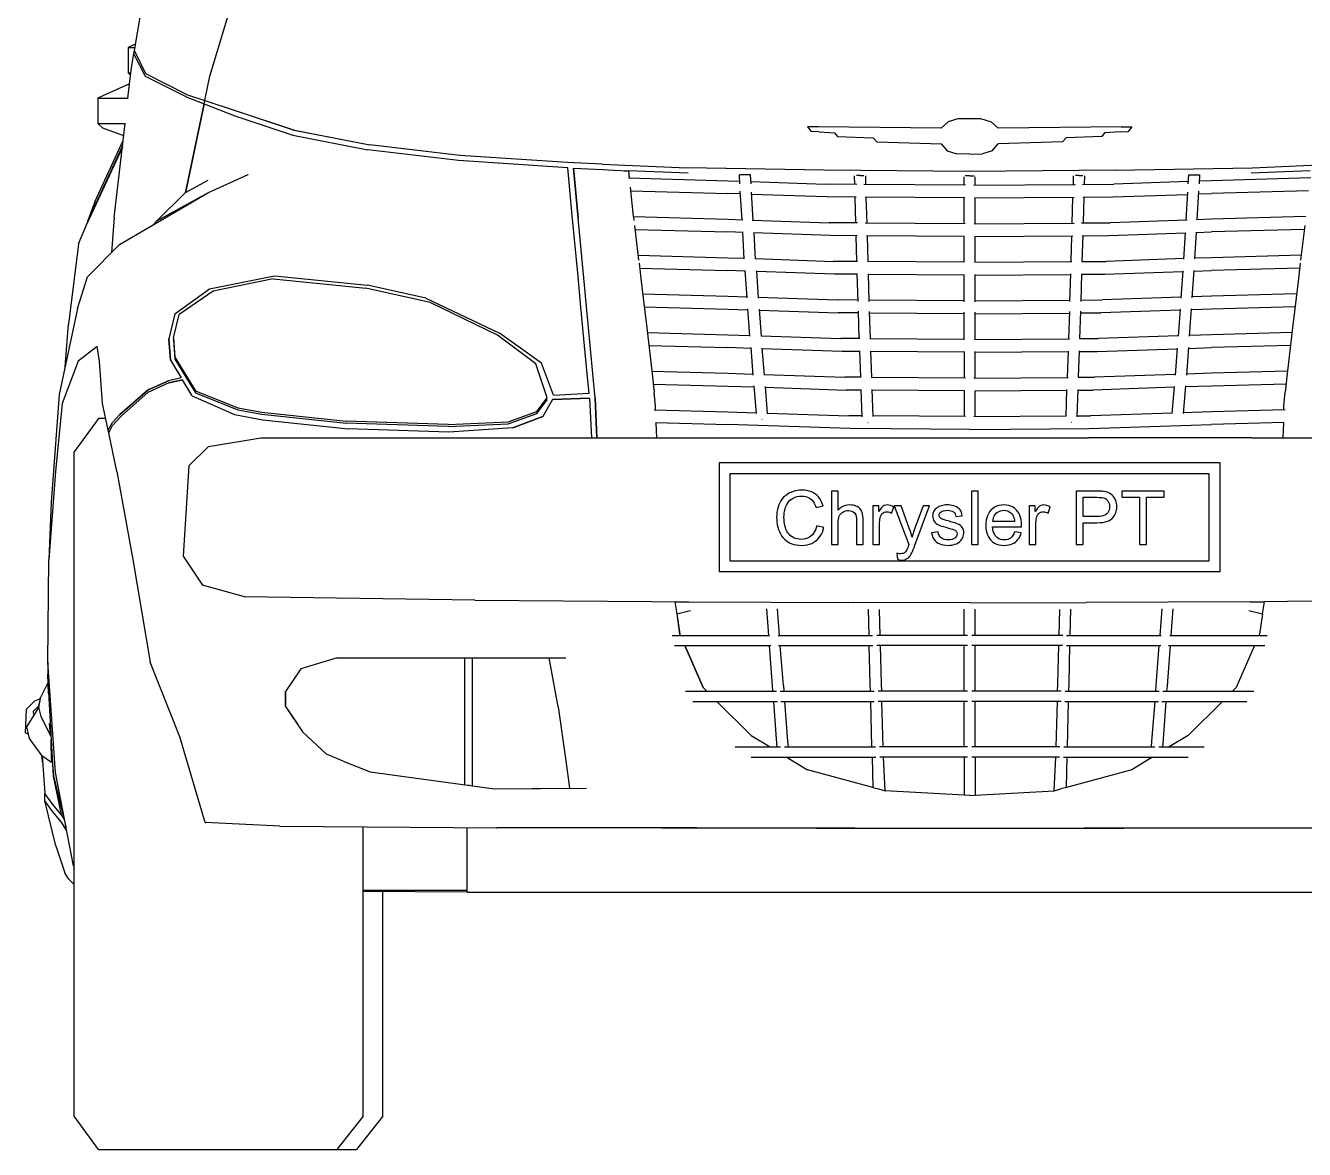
# Model space of a CAD drawing. Header units: millimetres. Extents: x 1343 to 64046, y 44602 to 77982.
# Drawn here: x 16650 to 17797, y 54953 to 55961 of the extents above; entities that cross this region are included whole.
import ezdxf

# ---------------------------------------------------------------- set-up
doc = ezdxf.new("R2010")
doc.units = ezdxf.units.MM

# ---------------------------------------------------------------- blocks, each defined once
blk = doc.blocks.new('A$C54F459B4')
for p, q in [((219.5, 962.5), (253.3, 1074.7)), ((219.6, 962.5), (253.3, 1074.7)), ((152, 985.6), (164.8, 1060.4)), ((150.9, 990.5), (146.4, 988.3)), ((146.4, 988.3), (146.4, 965.6)), ((146.4, 988.3), (152.5, 988.3)), ((153, 991.4), (150.9, 990.5)), ((149.4, 970.4), (151.5, 982.7)), ((151.5, 982.7), (152, 985.7)), ((161.9, 962.3), (151.5, 982.7)), ((161.9, 962.3), (151.5, 982.7)), ((152, 985.6), (152, 985.7)), ((162.2, 964.7), (152, 985.6)), ((146.2, 942.8), (149.4, 970.4)), ((148.6, 963.5), (146.4, 965.6)), ((146.4, 965.6), (148.9, 965.6)), ((198.8, 946.1), (162.2, 964.7)), ((198.8, 946.1), (162.2, 964.7)), ((147.7, 955.8), (123.6, 945)), ((198.4, 944), (161.9, 962.3)), ((198.4, 944), (161.9, 962.3)), ((215.1, 940.8), (219.5, 962.5)), ((215.1, 940.8), (219.6, 962.5)), ((123.6, 945), (119.1, 942.8)), ((119.1, 942.8), (119.1, 920.1)), ((119.1, 942.8), (146.5, 942.8)), ((198.4, 944), (214.4, 937.8)), ((198.4, 944), (199.5, 943.6)), ((198.8, 946.1), (215.1, 940.8)), ((198.8, 946.1), (198.8, 946.1)), ((214.4, 937.8), (215.1, 940.8)), ((215.1, 940.8), (243.2, 931.6)), ((215.1, 940.8), (243.2, 931.6)), ((214.4, 937.8), (197.7, 858)), ((197.7, 858), (214.4, 937.8)), ((214.2, 936.4), (214.4, 937.8)), ((214.4, 937.8), (241.9, 927)), ((243.2, 931.6), (295.3, 914.3)), ((243.2, 931.6), (295.4, 914.3)), ((123.6, 916), (119.1, 920.1)), ((119.1, 920.1), (143.8, 920.1)), ((133.9, 835.9), (143.6, 920.1)), ((241.9, 927), (293.9, 909.8)), ((875.3, 916), (881.8, 921.8)), ((891.4, 924.7), (881.8, 921.8)), ((891.4, 924.7), (910.6, 924.7)), ((910.6, 924.7), (920.2, 921.8)), ((920.2, 921.8), (926.6, 916)), ((142.4, 909.1), (123.6, 916)), ((293.9, 909.8), (293.9, 909.8)), ((293.9, 909.8), (361.2, 896.6)), ((293.9, 909.8), (361.2, 896.6)), ((295.3, 914.3), (363.1, 901.2)), ((295.4, 914.3), (363.2, 901.2)), ((765, 917.1), (755.6, 917.2)), ((755.6, 917.2), (758.8, 913.1)), ((765.9, 912.7), (758.8, 913.1)), ((875.3, 916), (765, 917.1)), ((765.9, 912.7), (779.9, 911.9)), ((779.9, 911.9), (782.5, 908.4)), ((782.5, 908.4), (814.5, 907.3)), ((814.5, 907.3), (817.7, 903.8)), ((1036.9, 917.1), (926.6, 916)), ((984.2, 903.8), (987.5, 907.3)), ((1019.5, 908.4), (987.5, 907.3)), ((1022, 911.9), (1019.5, 908.4)), ((1036.1, 912.7), (1022, 911.9)), ((1036.1, 912.7), (1043.2, 913.1)), ((1036.9, 917.1), (1046.4, 917.2)), ((1046.4, 917.2), (1043.2, 913.1)), ((141.3, 900.1), (109.8, 832.4)), ((141.2, 898.9), (109.8, 831.5)), ((116.6, 849.9), (141.9, 904.8)), ((442.6, 887), (361.2, 896.6)), ((442.6, 887), (361.2, 896.6)), ((363.2, 901.2), (363.1, 901.2)), ((443.7, 891.6), (363.2, 901.2)), ((817.7, 903.8), (875.3, 902)), ((875.3, 902), (880.8, 895.8)), ((880.8, 895.8), (889.4, 893)), ((921.2, 895.8), (912.5, 893)), ((921.2, 895.8), (926.6, 902)), ((984.2, 903.8), (926.6, 902)), ((540.6, 880.4), (442.6, 887)), ((540.6, 880.4), (442.6, 887)), ((443.7, 891.6), (443.7, 891.6)), ((540.5, 885.1), (443.7, 891.6)), ((571.3, 883.8), (540.5, 885.1)), ((571.3, 883.8), (647.4, 880.5)), ((571.3, 883.8), (647.4, 880.5)), ((901, 892.7), (889.4, 893)), ((901, 892.7), (912.5, 893)), ((1154.6, 880.5), (1230.7, 883.8)), ((1154.6, 880.5), (1230.7, 883.8)), ((201.3, 874.9), (197.7, 858)), ((218.3, 858.3), (254.1, 874.3)), ((254, 874.2), (254.1, 874.3)), ((544.6, 837.8), (540.6, 880.4)), ((545.6, 880.2), (549.9, 835.3)), ((549.8, 835.3), (545.6, 880.1)), ((545.6, 880.1), (571.9, 879)), ((571.9, 879), (571.9, 879)), ((571.9, 879), (581.4, 878.2)), ((581.4, 878.2), (595.5, 877.7)), ((581.4, 878.2), (581.5, 878.2)), ((591.1, 877.8), (595.5, 877.7)), ((648.6, 875.7), (595.5, 877.7)), ((596.1, 871.3), (595.5, 877.7)), ((770.3, 878.2), (647.4, 880.5)), ((770.4, 878.2), (647.4, 880.5)), ((694.9, 866.2), (694.5, 874.2)), ((699.5, 874.1), (694.5, 874.2)), ((704.5, 874), (699.5, 874.1)), ((705, 866.1), (704.5, 874)), ((770.4, 878.2), (770.3, 878.2)), ((901, 877.1), (770.4, 878.2)), ((798, 865.6), (797.8, 873.3)), ((802.8, 873.5), (799.4, 873.5)), ((802.8, 873.5), (806, 873.5)), ((808, 865.5), (807.8, 873.2)), ((896, 864.9), (896, 872.4)), ((901, 873.1), (896.9, 873.1)), ((1031.6, 878.2), (901, 877.1)), ((901, 873.1), (905.1, 873.1)), ((906, 864.9), (906, 872.4)), ((994, 865.5), (994.2, 873.2)), ((999.2, 873.5), (995.9, 873.5)), ((999.2, 873.5), (1002.5, 873.5)), ((1004, 865.6), (1004.2, 873.3)), ((1031.6, 878.2), (1154.6, 880.5)), ((1031.6, 878.2), (1154.6, 880.5)), ((1031.6, 878.2), (1031.6, 878.2)), ((1097, 866.1), (1097.5, 874)), ((1097.5, 874), (1102.5, 874.1)), ((1102.5, 874.1), (1107.5, 874.2)), ((1107, 866.2), (1107.5, 874.2)), ((1206.4, 877.7), (1153.4, 875.7)), ((197.9, 858.2), (218.1, 869.3)), ((595, 871.4), (684, 868.9)), ((599.4, 836.8), (596.9, 863.1)), ((684, 868.9), (694.8, 868.5)), ((704.8, 868.2), (771.5, 865.8)), ((799.7, 865.6), (771.5, 865.8)), ((897.3, 864.9), (806.2, 865.6)), ((904.7, 864.9), (995.8, 865.6)), ((1002.2, 865.6), (1030.4, 865.8)), ((1097.1, 868.2), (1030.4, 865.8)), ((1118, 868.9), (1107.2, 868.5)), ((1207, 871.4), (1118, 868.9)), ((116.6, 849.9), (109.8, 832.4)), ((138.5, 811.6), (218.3, 858.3)), ((172.2, 832.9), (218.3, 858.3)), ((197.9, 858.2), (172.2, 832.9)), ((218.2, 858.2), (218.3, 858.3)), ((597.2, 859.8), (684, 857.4)), ((695.5, 857), (684, 857.4)), ((696.9, 833.9), (695.3, 859.4)), ((706.9, 833.6), (705.4, 858.7)), ((772.7, 854.3), (705.5, 856.6)), ((799.3, 854.1), (772.7, 854.3)), ((798.9, 831), (798.3, 854.1)), ((896.6, 853.4), (807.2, 854)), ((809, 830.9), (808.3, 854)), ((896, 830.3), (896, 853.4)), ((905.3, 853.4), (994.7, 854)), ((906, 830.3), (906, 853.4)), ((993, 830.9), (993.6, 854)), ((1002.7, 854.1), (1029.3, 854.3)), ((1003, 831), (1003.7, 854.1)), ((1029.3, 854.3), (1096.4, 856.6)), ((1095.1, 833.6), (1096.6, 858.7)), ((1105.1, 833.9), (1106.6, 859.4)), ((1106.5, 857), (1118, 857.4)), ((1204.7, 859.8), (1118, 857.4)), ((549.8, 783), (544.6, 837.8)), ((101.9, 812.3), (109.8, 831.5)), ((109.8, 832.4), (109.6, 830.9)), ((109.8, 832.4), (109.8, 832.3)), ((133.9, 835.9), (131.4, 804.4)), ((168.9, 829.4), (172.2, 832.9)), ((172.2, 832.9), (172.4, 833)), ((554.9, 781.7), (549.8, 835.3)), ((599.4, 836.8), (599.8, 833.3)), ((599.4, 836.7), (684, 834.4)), ((600.4, 828.8), (604.1, 797.7)), ((684, 834.4), (697.7, 833.9)), ((706, 833.6), (775, 831.2)), ((800.5, 831), (775, 831.2)), ((897.1, 830.3), (807.3, 830.9)), ((904.9, 830.3), (994.6, 830.9)), ((1001.4, 831), (1026.9, 831.2)), ((1096, 833.6), (1026.9, 831.2)), ((1117.9, 834.4), (1104.3, 833.9)), ((1202.5, 836.7), (1117.9, 834.4)), ((1201.6, 828.8), (1197.8, 797.7)), ((600.8, 825.1), (684, 822.9)), ((698, 822.4), (684, 822.9)), ((698.9, 798.8), (697.5, 822.4)), ((776.2, 819.6), (707, 822)), ((709, 798.6), (707.6, 822)), ((800.1, 819.5), (776.2, 819.6)), ((799.9, 796.4), (799.3, 819.5)), ((896.4, 818.8), (808.4, 819.4)), ((809.9, 796.3), (809.3, 819.4)), ((896, 795.7), (896, 818.8)), ((905.6, 818.8), (993.5, 819.4)), ((906, 795.7), (906, 818.8)), ((992, 796.3), (992.7, 819.4)), ((1001.9, 819.5), (1025.8, 819.6)), ((1002, 796.4), (1002.7, 819.5)), ((1025.8, 819.6), (1094.9, 822)), ((1093, 798.6), (1094.4, 822)), ((1103, 798.8), (1104.4, 822.4)), ((1103.9, 822.4), (1117.9, 822.9)), ((1201.1, 825.1), (1117.9, 822.9)), ((101.9, 812.3), (93, 740.3)), ((109.9, 782.6), (138.5, 811.6)), ((603.6, 802), (684, 799.8)), ((604.5, 794.8), (606.4, 778.4)), ((684, 799.8), (698.9, 799.3)), ((708.9, 799), (778.5, 796.5)), ((800.5, 796.4), (778.5, 796.5)), ((896.5, 795.7), (809.3, 796.3)), ((905.5, 795.7), (992.7, 796.3)), ((1001.5, 796.4), (1023.4, 796.5)), ((1093, 799), (1023.4, 796.5)), ((1117.9, 799.8), (1103, 799.3)), ((1198.4, 802), (1117.9, 799.8)), ((1197.5, 794.8), (1195.5, 778.4)), ((100.9, 754.2), (109.9, 782.6)), ((219.3, 772), (277.5, 783.7)), ((276.3, 781), (222.7, 769.9)), ((276.3, 781), (359.5, 772.4)), ((277.5, 783.7), (361.1, 775.3)), ((552.4, 755.6), (549.8, 783)), ((557.7, 752.7), (554.9, 781.7)), ((605, 790.5), (684, 788.3)), ((699.7, 787.8), (684, 788.3)), ((701.4, 763.9), (699.6, 788.3)), ((709.7, 787.9), (711.4, 763.5)), ((779.7, 785), (709.7, 787.4)), ((800.2, 784.9), (779.7, 785)), ((801, 760.5), (800.2, 785.3)), ((811, 760.6), (810.3, 785.2)), ((896, 784.2), (810.3, 784.8)), ((896, 760.2), (896, 784.8)), ((906, 760.2), (906, 784.8)), ((906, 784.2), (991.7, 784.8)), ((990.9, 760.6), (991.7, 785.2)), ((1000.9, 760.5), (1001.7, 785.3)), ((1001.7, 784.9), (1022.2, 785)), ((1022.2, 785), (1092.2, 787.4)), ((1092.3, 787.9), (1090.5, 763.5)), ((1100.6, 763.9), (1102.3, 788.3)), ((1102.3, 787.8), (1117.9, 788.3)), ((1197, 790.5), (1117.9, 788.3)), ((188.3, 749.6), (219.3, 772)), ((222.7, 769.9), (192.1, 748.9)), ((417.2, 759.7), (359.5, 772.4)), ((413.4, 763.5), (361.1, 775.3)), ((606.4, 778.4), (611.4, 736.8)), ((1195.5, 778.4), (1190.6, 736.8)), ((413.4, 763.5), (479.4, 732.1)), ((477.6, 730.2), (417.2, 759.7)), ((607.8, 767.4), (684, 765.3)), ((684, 765.3), (701.3, 764.7)), ((711.4, 764.3), (782.1, 761.9)), ((801, 761.8), (782.1, 761.9)), ((896, 761.1), (811, 761.7)), ((906, 761.1), (991, 761.7)), ((1001, 761.8), (1019.9, 761.9)), ((1090.6, 764.3), (1019.9, 761.9)), ((1117.9, 765.3), (1100.6, 764.7)), ((1194.2, 767.4), (1117.9, 765.3)), ((100.9, 754.2), (84.6, 677.1)), ((188.3, 749.6), (182.8, 727)), ((187, 727.8), (192.1, 748.9)), ((556.3, 714.5), (552.4, 755.6)), ((561.5, 711.9), (557.7, 752.7)), ((609.1, 755.8), (684, 753.8)), ((684, 753.8), (702.2, 753.1)), ((703.9, 729.5), (702.1, 753.9)), ((712.2, 753.6), (713.9, 729.3)), ((712.2, 752.8), (783.2, 750.4)), ((801.3, 750.3), (783.2, 750.4)), ((802, 727.2), (801.3, 751.8)), ((812.1, 727.1), (811.3, 751.6)), ((896, 749.6), (811.3, 750.2)), ((896, 726.3), (896, 751)), ((906, 726.3), (906, 751)), ((906, 749.6), (990.6, 750.2)), ((989.9, 727.1), (990.7, 751.6)), ((999.9, 727.2), (1000.7, 751.8)), ((1000.6, 750.3), (1018.7, 750.4)), ((1089.7, 752.8), (1018.7, 750.4)), ((1089.8, 753.6), (1088, 729.3)), ((1098.1, 729.5), (1099.8, 753.9)), ((1117.9, 753.8), (1099.8, 753.1)), ((1192.8, 755.8), (1117.9, 753.8)), ((89.8, 701.8), (93, 740.3)), ((93.1, 740.5), (93, 740.3)), ((611.4, 736.8), (616, 698.3)), ((1190.6, 736.8), (1186, 698.3)), ((182.8, 727), (184.4, 707.8)), ((184.4, 707.8), (182.8, 727)), ((187, 727.8), (188.3, 710.5)), ((187, 726), (187.1, 726.5)), ((187, 726), (187.1, 726.4)), ((187, 726), (188.3, 708.7)), ((512, 704.5), (477.6, 730.2)), ((516.9, 705.1), (479.4, 732.1)), ((611.9, 732.7), (684, 730.7)), ((684, 730.7), (703.8, 730.1)), ((713.9, 729.7), (785.6, 727.3)), ((802.5, 727.2), (785.6, 727.3)), ((896.4, 726.5), (811.6, 727.1)), ((905.6, 726.5), (990.4, 727.1)), ((999.5, 727.2), (1016.4, 727.3)), ((1088.1, 729.7), (1016.4, 727.3)), ((1117.9, 730.7), (1098.1, 730.1)), ((1190.1, 732.7), (1117.9, 730.7)), ((118.6, 720.1), (101.5, 707.1)), ((118.5, 720.1), (101.5, 707.1)), ((120.6, 707.1), (118.5, 720.1)), ((120.6, 707.1), (118.6, 720.1)), ((558.1, 695.6), (556.3, 714.5)), ((563.3, 692.7), (561.5, 711.9)), ((613.3, 721.1), (684, 719.2)), ((704.7, 718.5), (684, 719.2)), ((704.7, 719.2), (706.7, 694.6)), ((714.7, 718.7), (716.7, 694.5)), ((786.7, 715.7), (714.8, 718.2)), ((802.4, 715.6), (786.7, 715.7)), ((803.3, 692.6), (802.4, 716.4)), ((813.3, 692.5), (812.4, 716.1)), ((896, 715), (812.5, 715.6)), ((896, 715.7), (896, 691.9)), ((906, 691.9), (906, 715.7)), ((906, 715), (989.5, 715.6)), ((988.7, 692.5), (989.5, 716.1)), ((998.7, 692.6), (999.5, 716.4)), ((999.5, 715.6), (1015.2, 715.7)), ((1015.2, 715.7), (1087.2, 718.2)), ((1087.2, 718.7), (1085.3, 694.5)), ((1097.3, 719.2), (1095.3, 694.6)), ((1097.2, 718.5), (1117.9, 719.2)), ((1188.7, 721.1), (1117.9, 719.2)), ((101.5, 707.1), (87.3, 668.9)), ((101.5, 707.1), (87.3, 668.9)), ((123.4, 668.9), (120.6, 707.1)), ((184.4, 707.8), (193.9, 692.1)), ((184.4, 707.8), (193.9, 692.1)), ((188.3, 710.5), (206.8, 680.5)), ((188.3, 708.7), (206.8, 678.7)), ((522, 674.2), (512, 704.5)), ((527.9, 676.5), (516.9, 705.1)), ((182.5, 689.5), (164.3, 681.4)), ((164.3, 681.4), (182.5, 689.5)), ((193.9, 692.1), (182.5, 689.5)), ((193.9, 692.1), (182.5, 689.5)), ((183, 687.5), (195, 690.3)), ((195, 690.3), (183, 687.6)), ((203.8, 675.8), (195, 690.3)), ((203.8, 675.8), (195, 690.3)), ((559.7, 678.2), (558.1, 695.6)), ((565.1, 674), (563.3, 692.7)), ((565.1, 674), (563.3, 692.7)), ((616, 698.3), (618, 679.1)), ((616, 698), (684, 696.2)), ((684, 696.2), (706.6, 695.4)), ((716.6, 695.1), (789.1, 692.7)), ((803.8, 692.6), (789.1, 692.7)), ((897.2, 691.9), (812.6, 692.5)), ((904.8, 691.9), (989.4, 692.5)), ((998.2, 692.6), (1012.9, 692.7)), ((1085.3, 695.1), (1012.9, 692.7)), ((1117.9, 696.2), (1095.4, 695.4)), ((1185.9, 698), (1117.9, 696.2)), ((1186, 698.3), (1184, 679.1)), ((84.6, 677.1), (77.3, 580.7)), ((92.5, 682.8), (92.5, 682.9)), ((92.5, 682.7), (92.5, 682.8)), ((164.3, 681.4), (138.9, 659.3)), ((138.9, 659.3), (164.3, 681.4)), ((163.9, 679), (140.3, 658.1)), ((183, 687.6), (163.9, 679)), ((183, 687.5), (163.9, 679)), ((163.9, 679), (163.9, 678.9)), ((206.8, 680.5), (244.6, 665.3)), ((206.8, 678.7), (244.6, 663.5)), ((527.9, 676.5), (559.7, 678.2)), ((617.2, 686.5), (684, 684.7)), ((619.2, 666.8), (618, 679.1)), ((684, 684.7), (707.5, 683.9)), ((707.5, 684.9), (709.5, 660.1)), ((717.5, 684.3), (719.5, 660)), ((717.6, 683.6), (790.2, 681.1)), ((803.7, 681), (790.2, 681.1)), ((804.6, 657.2), (803.7, 681.7)), ((814.6, 657.5), (813.7, 681.5)), ((896.4, 680.4), (813.7, 681)), ((896, 680.4), (896, 657.3)), ((905.5, 680.4), (988.2, 681)), ((906, 657.3), (906, 680.4)), ((987.4, 657.5), (988.2, 681.5)), ((997.4, 657.2), (998.3, 681.7)), ((998.2, 681), (1011.7, 681.1)), ((1084.4, 683.6), (1011.7, 681.1)), ((1084.4, 684.3), (1082.4, 660)), ((1094.5, 684.9), (1092.5, 660.1)), ((1117.9, 684.7), (1094.4, 683.9)), ((1184.7, 686.5), (1117.9, 684.7)), ((1182.7, 666.8), (1184, 679.1)), ((87.3, 668.9), (81.1, 608.2)), ((128.4, 645), (123.4, 668.9)), ((203.8, 675.8), (241.6, 659.2)), ((244.6, 665.3), (266.3, 661.2)), ((513, 662), (522, 674.2)), ((513, 660.2), (522, 672.4)), ((513, 660.2), (522, 672.4)), ((527, 672.5), (518.2, 657.4)), ((522, 672.4), (521.6, 673.6)), ((522, 672.4), (521.6, 673.6)), ((560.1, 673.8), (527, 672.5)), ((527, 672.5), (560.1, 673.8)), ((560.1, 673.8), (561.8, 638.3)), ((560.1, 673.8), (561.8, 638.3)), ((566.8, 638.3), (565.1, 674)), ((565.1, 674), (566.8, 638.3)), ((619.2, 663.4), (619.2, 666.8)), ((1182.7, 663.4), (1182.7, 666.8)), ((119.8, 655.6), (98.1, 625.8)), ((126.2, 655.6), (119.8, 655.6)), ((138.9, 659.3), (132.2, 652)), ((138.9, 659.3), (132.2, 652)), ((140.3, 658.1), (132.4, 649.4)), ((241.6, 659.2), (267.2, 654.5)), ((244.6, 663.5), (266.3, 659.4)), ((266.3, 661.2), (342, 653.3)), ((266.3, 659.4), (266.3, 659.4)), ((266.3, 659.4), (342, 651.4)), ((267.2, 654.5), (267.2, 654.5)), ((267.2, 654.5), (343.7, 646.4)), ((487.2, 652.7), (513, 662)), ((487.2, 650.9), (513, 660.2)), ((518.2, 657.4), (491.4, 647.1)), ((491.4, 647.1), (518.2, 657.4)), ((618, 663.4), (684, 661.7)), ((684, 661.7), (709.4, 660.8)), ((714.9, 654.7), (714.7, 654.7)), ((719.5, 660.5), (792.6, 658)), ((804.6, 658), (792.6, 658)), ((897.3, 657.3), (814.6, 657.9)), ((904.6, 657.3), (987.4, 657.9)), ((997.4, 658), (1009.4, 658)), ((1082.5, 660.5), (1009.4, 658)), ((1087, 654.7), (1087.2, 654.7)), ((1117.9, 661.7), (1092.5, 660.8)), ((1183.9, 663.4), (1117.9, 661.7)), ((128.4, 645), (132.2, 652)), ((128.4, 645), (128.4, 645)), ((128.4, 645), (128.9, 642.8)), ((128.9, 642.8), (128.4, 645)), ((128.9, 642.8), (132.4, 649.4)), ((136.2, 608.2), (128.9, 642.8)), ((136.2, 608.2), (128.9, 642.8)), ((132.4, 649.4), (132.4, 649.4)), ((433.3, 650.3), (342, 653.3)), ((433.3, 648.5), (342, 651.4)), ((343.7, 646.4), (343.7, 646.4)), ((433.9, 643.2), (343.7, 646.4)), ((433.3, 650.3), (487.2, 652.7)), ((433.3, 648.5), (487.2, 650.9)), ((433.3, 648.5), (487.2, 650.9)), ((491.4, 647.1), (433.9, 643.2)), ((491.4, 647.1), (433.9, 643.2)), ((619.3, 651.9), (684, 650.1)), ((619.7, 651.8), (620.2, 638.3)), ((793.7, 646.5), (684, 650.1)), ((901, 645.8), (793.7, 646.5)), ((809.8, 652), (809.9, 652)), ((901, 645.8), (1008.2, 646.5)), ((992.2, 652), (992.1, 652)), ((1008.2, 646.5), (1117.9, 650.1)), ((1182.7, 651.9), (1117.9, 650.1)), ((1182.3, 651.8), (1181.8, 638.3)), ((218.5, 630.4), (265.3, 638.3)), ((265.3, 638.3), (265.3, 638.3)), ((265.3, 638.3), (561.8, 638.3)), ((434.6, 638.3), (648.1, 638.3)), ((648.1, 638.3), (794.5, 638.3)), ((794.5, 638.3), (1007.5, 638.3)), ((1153.9, 638.3), (1007.5, 638.3)), ((1153.9, 638.3), (1367.4, 638.3)), ((98.1, 29.8), (98.1, 625.8)), ((200.8, 613.1), (218.5, 630.4)), ((200.9, 613.1), (218.5, 630.4)), ((81.1, 608.2), (75.3, 529.2)), ((136.2, 608.2), (150.6, 529.2)), ((136.2, 608.2), (150.6, 529.2)), ((200.9, 613.1), (195.6, 532)), ((200.8, 613.1), (195.7, 532)), ((1125.7, 615.9), (676.3, 615.9)), ((676.3, 615.9), (676.3, 518.3)), ((1125.7, 518.3), (1125.7, 615.9)), ((1115.9, 606.1), (686, 606.1)), ((686, 606.1), (686, 528)), ((1115.9, 528), (1115.9, 606.1)), ((734.2, 584.9), (732.9, 583.4)), ((735.7, 586.2), (734.2, 584.9)), ((737.2, 587.4), (735.7, 586.2)), ((738.9, 588.5), (737.2, 587.4)), ((740.7, 589.3), (738.9, 588.5)), ((742.6, 590.1), (740.7, 589.3)), ((744.5, 590.6), (742.6, 590.1)), ((742.7, 584.2), (744.4, 585)), ((744.4, 585), (746.3, 585.5)), ((746.4, 591), (744.5, 590.6)), ((746.3, 585.5), (748.3, 585.8)), ((748.5, 591.3), (746.4, 591)), ((748.3, 585.8), (750.4, 585.9)), ((750.5, 591.4), (748.5, 591.3)), ((750.4, 585.9), (752.3, 585.8)), ((752.9, 591.3), (750.5, 591.4)), ((752.3, 585.8), (754, 585.6)), ((755.1, 590.9), (752.9, 591.3)), ((754, 585.6), (755.6, 585.1)), ((757.2, 590.4), (755.1, 590.9)), ((755.6, 585.1), (757, 584.4)), ((759.1, 589.7), (757.2, 590.4)), ((760.9, 588.8), (759.1, 589.7)), ((762.6, 587.7), (760.9, 588.8)), ((764.2, 586.4), (762.6, 587.7)), ((765.6, 584.9), (764.2, 586.4)), ((766.8, 583.3), (765.6, 584.9)), ((783.1, 590.5), (777.2, 590.5)), ((777.2, 590.5), (777.2, 542.6)), ((783.1, 573.3), (783.1, 590.5)), ((908.5, 590.5), (902.6, 590.5)), ((902.6, 590.5), (902.6, 542.6)), ((908.5, 542.6), (908.5, 590.5)), ((1014.5, 590.5), (996.4, 590.5)), ((996.4, 590.5), (996.4, 542.6)), ((1016.3, 590.5), (1014.5, 590.5)), ((1017.9, 590.4), (1016.3, 590.5)), ((1019.4, 590.4), (1017.9, 590.4)), ((1020.7, 590.2), (1019.4, 590.4)), ((1021.7, 590.1), (1020.7, 590.2)), ((1023.4, 589.7), (1021.7, 590.1)), ((1025, 589.2), (1023.4, 589.7)), ((1026.4, 588.6), (1025, 589.2)), ((1027.7, 587.8), (1026.4, 588.6)), ((1028.8, 586.9), (1027.7, 587.8)), ((1029.8, 585.8), (1028.8, 586.9)), ((1030.7, 584.6), (1029.8, 585.8)), ((1075.5, 590.5), (1037.4, 590.5)), ((1037.4, 590.5), (1037.4, 584.9)), ((1075.5, 584.9), (1075.5, 590.5)), ((77.3, 580.7), (75.3, 529.2)), ((728.6, 573.9), (728.2, 571.7)), ((729.2, 576.1), (728.6, 573.9)), ((729.9, 578.1), (729.2, 576.1)), ((730.8, 580), (729.9, 578.1)), ((731.8, 581.8), (730.8, 580)), ((732.9, 583.4), (731.8, 581.8)), ((735, 572.6), (735.4, 574.4)), ((735.4, 574.4), (735.9, 576.2)), ((735.9, 576.2), (736.6, 577.9)), ((736.6, 577.9), (737.5, 579.5)), ((737.5, 579.5), (738.5, 580.9)), ((738.5, 580.9), (739.8, 582.2)), ((739.8, 582.2), (741.2, 583.3)), ((741.2, 583.3), (742.7, 584.2)), ((757, 584.4), (758.4, 583.5)), ((758.4, 583.5), (759.6, 582.5)), ((759.6, 582.5), (760.7, 581.2)), ((760.7, 581.2), (761.6, 579.7)), ((761.6, 579.7), (762.5, 577.9)), ((762.5, 577.9), (763.2, 575.9)), ((763.2, 575.9), (769.5, 577.4)), ((767.9, 581.5), (766.8, 583.3)), ((768.8, 579.5), (767.9, 581.5)), ((769.5, 577.4), (768.8, 579.5)), ((784.5, 574.8), (783.1, 573.3)), ((786.1, 576), (784.5, 574.8)), ((787.8, 576.9), (786.1, 576)), ((789.6, 577.6), (787.8, 576.9)), ((791.5, 578), (789.6, 577.6)), ((793.5, 578.1), (791.5, 578)), ((795, 578), (793.5, 578.1)), ((796.4, 577.9), (795, 578)), ((797.8, 577.6), (796.4, 577.9)), ((799, 577.1), (797.8, 577.6)), ((800.2, 576.6), (799, 577.1)), ((801.5, 575.8), (800.2, 576.6)), ((802.6, 574.8), (801.5, 575.8)), ((803.5, 573.7), (802.6, 574.8)), ((804.3, 572.4), (803.5, 573.7)), ((819.5, 577.3), (814.2, 577.3)), ((814.2, 577.3), (814.2, 542.6)), ((819.5, 572.1), (819.5, 577.3)), ((820.5, 573.7), (819.5, 572.1)), ((821.5, 575.1), (820.5, 573.7)), ((822.4, 576.2), (821.5, 575.1)), ((823.3, 576.9), (822.4, 576.2)), ((824.4, 577.6), (823.3, 576.9)), ((825.7, 578), (824.4, 577.6)), ((827, 578.1), (825.7, 578)), ((828.5, 578), (827, 578.1)), ((830, 577.6), (828.5, 578)), ((831.5, 577), (830, 577.6)), ((831, 570.8), (833.1, 576.2)), ((833.1, 576.2), (831.5, 577)), ((839.6, 577.3), (833.3, 577.3)), ((833.3, 577.3), (846.5, 542.6)), ((846.8, 557.3), (839.6, 577.3)), ((859.2, 577.3), (851.8, 557.1)), ((851.9, 542), (865.1, 577.3)), ((865.1, 577.3), (859.2, 577.3)), ((870.2, 574.2), (869.5, 573.4)), ((870.9, 575), (870.2, 574.2)), ((871.8, 575.7), (870.9, 575)), ((872.6, 576.2), (871.8, 575.7)), ((873.4, 576.6), (872.6, 576.2)), ((874.4, 577), (873.4, 576.6)), ((875.6, 577.4), (874.4, 577)), ((876.8, 577.7), (875.6, 577.4)), ((878, 577.9), (876.8, 577.7)), ((879.3, 578.1), (878, 577.9)), ((880.7, 578.1), (879.3, 578.1)), ((882.3, 578.1), (880.7, 578.1)), ((883.8, 577.9), (882.3, 578.1)), ((885.2, 577.7), (883.8, 577.9)), ((886.6, 577.4), (885.2, 577.7)), ((887.8, 576.9), (886.6, 577.4)), ((889.3, 576.3), (887.8, 576.9)), ((890.5, 575.5), (889.3, 576.3)), ((891.6, 574.7), (890.5, 575.5)), ((892.4, 573.7), (891.6, 574.7)), ((893.1, 572.7), (892.4, 573.7)), ((921.6, 574.7), (920, 573.3)), ((923.3, 576), (921.6, 574.7)), ((925.2, 576.9), (923.3, 576)), ((927.2, 577.6), (925.2, 576.9)), ((929.4, 578), (927.2, 577.6)), ((931.7, 578.1), (929.4, 578)), ((934, 578), (931.7, 578.1)), ((936.1, 577.6), (934, 578)), ((938, 576.9), (936.1, 577.6)), ((939.9, 576), (938, 576.9)), ((941.5, 574.8), (939.9, 576)), ((943.1, 573.4), (941.5, 574.8)), ((959.8, 577.3), (954.5, 577.3)), ((954.5, 577.3), (954.5, 542.6)), ((959.8, 572.1), (959.8, 577.3)), ((960.8, 573.7), (959.8, 572.1)), ((961.7, 575.1), (960.8, 573.7)), ((962.6, 576.2), (961.7, 575.1)), ((963.5, 576.9), (962.6, 576.2)), ((964.7, 577.6), (963.5, 576.9)), ((965.9, 578), (964.7, 577.6)), ((967.3, 578.1), (965.9, 578)), ((968.8, 578), (967.3, 578.1)), ((970.3, 577.6), (968.8, 578)), ((971.8, 577), (970.3, 577.6)), ((971.3, 570.8), (973.3, 576.2)), ((973.3, 576.2), (971.8, 577)), ((1002.7, 567.7), (1002.7, 584.9)), ((1002.7, 584.9), (1015, 584.9)), ((1015, 584.9), (1017, 584.8)), ((1017, 584.8), (1018.6, 584.8)), ((1018.6, 584.8), (1019.9, 584.6)), ((1019.9, 584.6), (1020.9, 584.4)), ((1020.9, 584.4), (1022.1, 584)), ((1022.1, 584), (1023.2, 583.4)), ((1023.2, 583.4), (1024.1, 582.6)), ((1024.1, 582.6), (1024.9, 581.6)), ((1024.9, 581.6), (1025.6, 580.5)), ((1026, 573.4), (1025.5, 572.2)), ((1025.6, 580.5), (1026.1, 579.3)), ((1026.3, 574.9), (1026, 573.4)), ((1026.1, 579.3), (1026.3, 577.9)), ((1026.3, 577.9), (1026.4, 576.5)), ((1026.4, 576.5), (1026.3, 574.9)), ((1031.5, 583.2), (1030.7, 584.6)), ((1032, 582), (1031.5, 583.2)), ((1032.4, 580.7), (1032, 582)), ((1032.7, 579.4), (1032.4, 580.7)), ((1032.5, 572.8), (1032.9, 574.7)), ((1032.9, 578.1), (1032.7, 579.4)), ((1033, 576.7), (1032.9, 578.1)), ((1032.9, 574.7), (1033, 576.7)), ((1037.4, 584.9), (1053.2, 584.9)), ((1053.2, 584.9), (1053.2, 542.6)), ((1059.6, 542.6), (1059.6, 584.9)), ((1059.6, 584.9), (1075.5, 584.9)), ((728, 569.4), (727.9, 566.9)), ((727.9, 566.9), (728, 564.7)), ((728.2, 571.7), (728, 569.4)), ((728, 564.7), (728.2, 562.5)), ((728.2, 562.5), (728.5, 560.3)), ((734.4, 567), (734.5, 568.9)), ((734.5, 565), (734.4, 567)), ((734.5, 568.9), (734.7, 570.7)), ((734.6, 563.1), (734.5, 565)), ((734.9, 561.2), (734.6, 563.1)), ((734.7, 570.7), (735, 572.6)), ((783.1, 561.6), (783.2, 563.5)), ((783.2, 563.5), (783.4, 565.3)), ((783.4, 565.3), (783.7, 566.7)), ((783.7, 566.7), (784.1, 568)), ((784.1, 568), (784.7, 569.1)), ((784.7, 569.1), (785.4, 570.1)), ((785.4, 570.1), (786.3, 571)), ((786.3, 571), (787.4, 571.7)), ((787.4, 571.7), (788.5, 572.3)), ((788.5, 572.3), (789.7, 572.7)), ((789.7, 572.7), (791, 573)), ((791, 573), (792.3, 573.1)), ((792.3, 573.1), (793.9, 572.9)), ((793.9, 572.9), (795.4, 572.6)), ((795.4, 572.6), (796.6, 571.9)), ((796.6, 571.9), (797.7, 571)), ((797.7, 571), (798.4, 570.1)), ((798.4, 570.1), (798.9, 569.1)), ((798.9, 569.1), (799.3, 567.8)), ((799.3, 567.8), (799.5, 566.3)), ((799.5, 566.3), (799.6, 564.6)), ((799.6, 564.6), (799.6, 542.6)), ((804.7, 571.2), (804.3, 572.4)), ((805, 569.9), (804.7, 571.2)), ((805.3, 568.3), (805, 569.9)), ((805.4, 566.6), (805.3, 568.3)), ((805.5, 564.6), (805.4, 566.6)), ((805.5, 542.6), (805.5, 564.6)), ((820.1, 560.8), (820.2, 562.2)), ((820.2, 562.2), (820.3, 563.7)), ((820.3, 563.7), (820.5, 565)), ((820.5, 565), (820.7, 566.4)), ((820.7, 566.4), (821.1, 567.6)), ((821.1, 567.6), (821.6, 568.9)), ((821.6, 568.9), (822.4, 570)), ((822.4, 570), (823.3, 570.9)), ((823.3, 570.9), (824.3, 571.5)), ((824.3, 571.5), (825.5, 571.9)), ((825.5, 571.9), (826.7, 572)), ((826.7, 572), (827.8, 571.9)), ((827.8, 571.9), (828.9, 571.7)), ((828.9, 571.7), (829.9, 571.3)), ((829.9, 571.3), (831, 570.8)), ((867.9, 569.2), (867.8, 568.1)), ((867.8, 568.1), (867.9, 566.9)), ((868.1, 570.3), (867.9, 569.2)), ((867.9, 566.9), (868.2, 565.7)), ((868.4, 571.4), (868.1, 570.3)), ((868.2, 565.7), (868.6, 564.5)), ((868.9, 572.4), (868.4, 571.4)), ((868.6, 564.5), (869.1, 563.4)), ((869.5, 573.4), (868.9, 572.4)), ((869.1, 563.4), (869.9, 562.5)), ((869.9, 562.5), (870.7, 561.6)), ((873.5, 568.8), (873.7, 569.9)), ((873.6, 568.1), (873.5, 568.8)), ((873.9, 567.4), (873.6, 568.1)), ((873.7, 569.9), (874.3, 571)), ((874.3, 566.7), (873.9, 567.4)), ((874.3, 571), (875.3, 571.9)), ((874.8, 566.1), (874.3, 566.7)), ((875.6, 565.6), (874.8, 566.1)), ((875.3, 571.9), (876.3, 572.5)), ((876.5, 565.2), (875.6, 565.6)), ((876.3, 572.5), (877.6, 572.9)), ((877.2, 565), (876.5, 565.2)), ((878.3, 564.6), (877.2, 565)), ((877.6, 572.9), (879.2, 573.2)), ((879.8, 564.2), (878.3, 564.6)), ((879.2, 573.2), (881.1, 573.3)), ((881.7, 563.7), (879.8, 564.2)), ((881.1, 573.3), (882.7, 573.2)), ((884.1, 563), (881.7, 563.7)), ((882.7, 573.2), (884.1, 572.9)), ((884.1, 572.9), (885.4, 572.4)), ((886.1, 562.4), (884.1, 563)), ((885.4, 572.4), (886.4, 571.8)), ((887.9, 561.9), (886.1, 562.4)), ((886.4, 571.8), (887.3, 570.9)), ((887.3, 570.9), (887.9, 570)), ((887.9, 570), (888.4, 568.9)), ((888.4, 568.9), (888.7, 567.6)), ((888.7, 567.6), (894.4, 568.4)), ((893.7, 571.4), (893.1, 572.7)), ((894.1, 570), (893.7, 571.4)), ((894.4, 568.4), (894.1, 570)), ((915.6, 562.1), (915.5, 559.7)), ((915.9, 564.4), (915.6, 562.1)), ((916.3, 566.5), (915.9, 564.4)), ((917, 568.4), (916.3, 566.5)), ((917.8, 570.2), (917, 568.4)), ((918.8, 571.8), (917.8, 570.2)), ((920, 573.3), (918.8, 571.8)), ((921.9, 563.3), (922.1, 565.1)), ((941.3, 563.3), (921.9, 563.3)), ((922.1, 565.1), (922.5, 566.7)), ((922.5, 566.7), (923.1, 568.1)), ((923.1, 568.1), (923.9, 569.4)), ((923.9, 569.4), (924.9, 570.6)), ((924.9, 570.6), (926.1, 571.5)), ((926.1, 571.5), (927.4, 572.3)), ((927.4, 572.3), (928.7, 572.8)), ((928.7, 572.8), (930.2, 573.1)), ((930.2, 573.1), (931.8, 573.3)), ((931.8, 573.3), (933.5, 573.1)), ((933.5, 573.1), (935.1, 572.7)), ((935.1, 572.7), (936.5, 572)), ((936.5, 572), (937.9, 571.1)), ((937.9, 571.1), (939.1, 569.9)), ((939.1, 569.9), (939.7, 568.9)), ((939.7, 568.9), (940.3, 567.8)), ((940.3, 567.8), (940.7, 566.5)), ((940.7, 566.5), (941.1, 565)), ((941.1, 565), (941.3, 563.3)), ((944.3, 571.9), (943.1, 573.4)), ((945.3, 570.3), (944.3, 571.9)), ((946.1, 568.6), (945.3, 570.3)), ((946.7, 566.7), (946.1, 568.6)), ((947.1, 564.6), (946.7, 566.7)), ((947.4, 562.4), (947.1, 564.6)), ((947.5, 560), (947.4, 562.4)), ((960.4, 562.2), (960.5, 563.7)), ((960.4, 560.8), (960.4, 562.2)), ((960.5, 563.7), (960.7, 565)), ((960.7, 565), (961, 566.4)), ((961, 566.4), (961.3, 567.6)), ((961.3, 567.6), (961.9, 568.9)), ((961.9, 568.9), (962.6, 570)), ((962.6, 570), (963.5, 570.9)), ((963.5, 570.9), (964.6, 571.5)), ((964.6, 571.5), (965.7, 571.9)), ((965.7, 571.9), (967, 572)), ((967, 572), (968, 571.9)), ((968, 571.9), (969.1, 571.7)), ((969.1, 571.7), (970.2, 571.3)), ((970.2, 571.3), (971.3, 570.8)), ((1015.1, 567.7), (1002.7, 567.7)), ((1002.7, 542.6), (1002.7, 562.1)), ((1002.7, 562.1), (1015, 562.1)), ((1015, 562.1), (1017.8, 562.2)), ((1017.4, 567.8), (1015.1, 567.7)), ((1019.5, 568.1), (1017.4, 567.8)), ((1017.8, 562.2), (1020.3, 562.4)), ((1021.2, 568.6), (1019.5, 568.1)), ((1020.3, 562.4), (1022.6, 562.9)), ((1022.7, 569.2), (1021.2, 568.6)), ((1022.6, 562.9), (1024.6, 563.5)), ((1023.9, 570), (1022.7, 569.2)), ((1024.8, 571), (1023.9, 570)), ((1024.6, 563.5), (1026.3, 564.2)), ((1025.5, 572.2), (1024.8, 571)), ((1026.3, 564.2), (1027.8, 565.2)), ((1027.8, 565.2), (1029.1, 566.3)), ((1029.1, 566.3), (1030.3, 567.8)), ((1030.3, 567.8), (1031.2, 569.3)), ((1031.2, 569.3), (1032, 571)), ((1032, 571), (1032.5, 572.8)), ((728.5, 560.3), (729, 558.2)), ((729, 558.2), (729.7, 556.1)), ((729.7, 556.1), (730.4, 554.1)), ((730.4, 554.1), (731.3, 552.2)), ((731.3, 552.2), (732.4, 550.4)), ((735.2, 559.5), (734.9, 561.2)), ((735.7, 557.9), (735.2, 559.5)), ((736.2, 556.3), (735.7, 557.9)), ((737, 554.6), (736.2, 556.3)), ((738, 553), (737, 554.6)), ((739.1, 551.7), (738, 553)), ((740.3, 550.5), (739.1, 551.7)), ((741.8, 549.5), (740.3, 550.5)), ((760.1, 551.4), (758.9, 550.3)), ((761.1, 552.7), (760.1, 551.4)), ((762, 554.1), (761.1, 552.7)), ((762.8, 555.7), (762, 554.1)), ((763.4, 557.5), (762.8, 555.7)), ((763.9, 559.4), (763.4, 557.5)), ((770.3, 557.8), (763.9, 559.4)), ((767, 550.1), (768, 551.8)), ((768, 551.8), (768.9, 553.7)), ((768.9, 553.7), (769.6, 555.7)), ((769.6, 555.7), (770.3, 557.8)), ((783.1, 542.6), (783.1, 561.6)), ((820.1, 542.6), (820.1, 560.8)), ((847.4, 555.7), (846.8, 557.3)), ((847.9, 554.1), (847.4, 555.7)), ((848.4, 552.5), (847.9, 554.1)), ((848.9, 550.9), (848.4, 552.5)), ((849.3, 549.2), (848.9, 550.9)), ((849.8, 550.8), (849.3, 549.2)), ((850.2, 552.4), (849.8, 550.8)), ((850.7, 554), (850.2, 552.4)), ((851.2, 555.5), (850.7, 554)), ((851.8, 557.1), (851.2, 555.5)), ((872.7, 553.9), (866.9, 553)), ((866.9, 553), (867.4, 550.9)), ((867.4, 550.9), (868.1, 549)), ((870.7, 561.6), (871.8, 560.8)), ((871.8, 560.8), (872.9, 560.1)), ((873.1, 552.2), (872.7, 553.9)), ((872.9, 560.1), (874.1, 559.7)), ((873.6, 550.8), (873.1, 552.2)), ((874.4, 549.6), (873.6, 550.8)), ((874.1, 559.7), (875.6, 559.1)), ((875.6, 559.1), (877.4, 558.6)), ((877.4, 558.6), (879.5, 558)), ((879.5, 558), (881.9, 557.3)), ((881.9, 557.3), (884.1, 556.7)), ((884.1, 556.7), (885.8, 556.2)), ((885.8, 556.2), (887.1, 555.8)), ((887.1, 555.8), (888, 555.3)), ((889.3, 561.4), (887.9, 561.9)), ((888, 555.3), (888.9, 554.5)), ((888.9, 554.5), (889.5, 553.4)), ((889.6, 551.1), (889.2, 550.1)), ((890.5, 560.9), (889.3, 561.4)), ((889.5, 553.4), (889.7, 552.2)), ((889.7, 552.2), (889.6, 551.1)), ((891.6, 560.4), (890.5, 560.9)), ((892.7, 559.6), (891.6, 560.4)), ((893.6, 558.8), (892.7, 559.6)), ((894.3, 557.9), (893.6, 558.8)), ((895, 556.8), (894.3, 557.9)), ((895.4, 555.6), (895, 556.8)), ((895.3, 550), (895.6, 551.4)), ((895.7, 554.3), (895.4, 555.6)), ((895.6, 551.4), (895.8, 552.8)), ((895.8, 552.8), (895.7, 554.3)), ((915.5, 559.7), (915.6, 557.3)), ((915.6, 557.3), (915.8, 555.2)), ((915.8, 555.2), (916.3, 553.1)), ((916.3, 553.1), (916.9, 551.2)), ((916.9, 551.2), (917.8, 549.5)), ((921.8, 556.3), (921.5, 558.5)), ((921.5, 558.5), (947.5, 558.5)), ((922.2, 554.3), (921.8, 556.3)), ((922.9, 552.6), (922.2, 554.3)), ((923.7, 551), (922.9, 552.6)), ((924.8, 549.7), (923.7, 551)), ((939.6, 550.6), (938.7, 549.4)), ((940.5, 552.1), (939.6, 550.6)), ((941.2, 553.8), (940.5, 552.1)), ((947.3, 553.1), (941.2, 553.8)), ((946.1, 549.8), (946.8, 551.3)), ((946.8, 551.3), (947.3, 553.1)), ((947.5, 559.4), (947.5, 560)), ((947.5, 558.5), (947.5, 559.4)), ((960.4, 542.6), (960.4, 560.8)), ((732.4, 550.4), (733.6, 548.8)), ((733.6, 548.8), (734.8, 547.4)), ((734.8, 547.4), (736.3, 546.1)), ((736.3, 546.1), (737.8, 545)), ((737.8, 545), (739.5, 544)), ((739.5, 544), (741.4, 543.2)), ((741.4, 543.2), (743.4, 542.6)), ((743.3, 548.7), (741.8, 549.5)), ((744.9, 548), (743.3, 548.7)), ((743.4, 542.6), (745.6, 542.2)), ((746.5, 547.6), (744.9, 548)), ((745.6, 542.2), (747.9, 541.9)), ((748.2, 547.3), (746.5, 547.6)), ((747.9, 541.9), (750.4, 541.8)), ((749.9, 547.2), (748.2, 547.3)), ((752, 547.4), (749.9, 547.2)), ((750.4, 541.8), (752.9, 541.9)), ((753.9, 547.7), (752, 547.4)), ((752.9, 541.9), (755.2, 542.3)), ((755.7, 548.3), (753.9, 547.7)), ((755.2, 542.3), (757.3, 542.8)), ((757.4, 549.2), (755.7, 548.3)), ((757.3, 542.8), (759.4, 543.6)), ((758.9, 550.3), (757.4, 549.2)), ((759.4, 543.6), (761.3, 544.7)), ((761.3, 544.7), (763.1, 545.9)), ((763.1, 545.9), (764.5, 547.2)), ((764.5, 547.2), (765.8, 548.6)), ((765.8, 548.6), (767, 550.1)), ((777.2, 542.6), (783.1, 542.6)), ((799.6, 542.6), (805.5, 542.6)), ((814.2, 542.6), (820.1, 542.6)), ((845.4, 539.6), (844.9, 538.3)), ((845.9, 541.1), (845.4, 539.6)), ((846.2, 541.7), (845.9, 541.1)), ((846.5, 542.6), (846.2, 541.7)), ((850.4, 538), (851.1, 539.9)), ((851.1, 539.9), (851.9, 542)), ((868.1, 549), (869, 547.3)), ((869, 547.3), (870.1, 545.9)), ((870.1, 545.9), (871.4, 544.7)), ((871.4, 544.7), (872.7, 543.8)), ((872.7, 543.8), (874.1, 543.1)), ((874.1, 543.1), (875.8, 542.5)), ((875.4, 548.6), (874.4, 549.6)), ((876.4, 547.9), (875.4, 548.6)), ((875.8, 542.5), (877.6, 542.2)), ((877.5, 547.4), (876.4, 547.9)), ((878.8, 547), (877.5, 547.4)), ((877.6, 542.2), (879.6, 541.9)), ((880.2, 546.8), (878.8, 547)), ((879.6, 541.9), (881.7, 541.8)), ((881.7, 546.7), (880.2, 546.8)), ((883.6, 546.8), (881.7, 546.7)), ((881.7, 541.8), (883.3, 541.9)), ((883.3, 541.9), (884.9, 542.1)), ((885.2, 547.1), (883.6, 546.8)), ((884.9, 542.1), (886.3, 542.4)), ((886.6, 547.6), (885.2, 547.1)), ((886.3, 542.4), (887.7, 542.8)), ((887.7, 548.3), (886.6, 547.6)), ((888.6, 549.2), (887.7, 548.3)), ((887.7, 542.8), (889.1, 543.3)), ((889.2, 550.1), (888.6, 549.2)), ((889.1, 543.3), (890.6, 544.1)), ((890.6, 544.1), (891.9, 545)), ((891.9, 545), (893.1, 546.1)), ((893.1, 546.1), (894, 547.3)), ((894, 547.3), (894.8, 548.6)), ((894.8, 548.6), (895.3, 550)), ((902.6, 542.6), (908.5, 542.6)), ((917.8, 549.5), (918.8, 547.9)), ((918.8, 547.9), (919.9, 546.5)), ((919.9, 546.5), (921.5, 545.1)), ((921.5, 545.1), (923.3, 543.9)), ((923.3, 543.9), (925.2, 543)), ((926, 548.6), (924.8, 549.7)), ((925.2, 543), (927.3, 542.4)), ((927.3, 547.8), (926, 548.6)), ((928.8, 547.2), (927.3, 547.8)), ((927.3, 542.4), (929.6, 542)), ((930.4, 546.8), (928.8, 547.2)), ((929.6, 542), (932, 541.8)), ((932, 546.7), (930.4, 546.8)), ((933.6, 546.8), (932, 546.7)), ((932, 541.8), (934, 541.9)), ((935.1, 547.1), (933.6, 546.8)), ((934, 541.9), (935.8, 542.2)), ((936.4, 547.7), (935.1, 547.1)), ((935.8, 542.2), (937.5, 542.6)), ((937.6, 548.4), (936.4, 547.7)), ((937.5, 542.6), (939.1, 543.2)), ((938.7, 549.4), (937.6, 548.4)), ((939.1, 543.2), (940.6, 543.9)), ((940.6, 543.9), (942, 544.8)), ((942, 544.8), (943.2, 545.8)), ((943.2, 545.8), (944.3, 547)), ((944.3, 547), (945.3, 548.3)), ((945.3, 548.3), (946.1, 549.8)), ((954.5, 542.6), (960.4, 542.6)), ((996.4, 542.6), (1002.7, 542.6)), ((1053.2, 542.6), (1059.6, 542.6)), ((74.3, 437.1), (75.3, 529.2)), ((75.3, 529.2), (75.3, 529.2)), ((150.6, 529.2), (166.1, 437.1)), ((150.6, 529.2), (166, 437.1)), ((195.6, 532), (213, 506)), ((195.7, 532), (213, 506)), ((686, 528), (1115.9, 528)), ((836.9, 534.5), (835.7, 534.8)), ((835.7, 534.8), (836.3, 529.3)), ((836.3, 529.3), (837.7, 528.9)), ((838, 534.3), (836.9, 534.5)), ((837.7, 528.9), (839, 528.6)), ((839.1, 534.3), (838, 534.3)), ((839, 528.6), (840.2, 528.6)), ((840.3, 534.4), (839.1, 534.3)), ((840.2, 528.6), (841.5, 528.6)), ((841.3, 534.6), (840.3, 534.4)), ((842.2, 534.9), (841.3, 534.6)), ((841.5, 528.6), (842.8, 528.9)), ((842.9, 535.4), (842.2, 534.9)), ((842.8, 528.9), (843.9, 529.3)), ((843.6, 536), (842.9, 535.4)), ((844.1, 536.8), (843.6, 536)), ((843.9, 529.3), (845, 529.9)), ((844.5, 537.4), (844.1, 536.8)), ((844.9, 538.3), (844.5, 537.4)), ((845, 529.9), (846, 530.7)), ((846, 530.7), (846.9, 531.7)), ((846.9, 531.7), (847.8, 532.8)), ((847.8, 532.8), (848.6, 534.2)), ((848.6, 534.2), (849.1, 535.2)), ((849.1, 535.2), (849.7, 536.4)), ((849.7, 536.4), (850.4, 538)), ((676.3, 518.3), (1125.7, 518.3)), ((250.7, 495.6), (213, 506)), ((250.7, 495.6), (250.7, 495.6)), ((457.3, 492.8), (250.7, 495.6)), ((457.3, 492.8), (615.9, 491.5)), ((615.9, 491.5), (636.5, 491.3)), ((616, 491.5), (636.5, 491.3)), ((636.5, 491.3), (649.3, 491.2)), ((636.5, 491.3), (638.3, 480.4)), ((636.5, 491.3), (638.3, 480.4)), ((638.3, 480.4), (650.7, 483.4)), ((649.3, 491.2), (796.4, 490.6)), ((718.7, 484.8), (720.5, 461)), ((730.5, 461), (728.7, 484.8)), ((901, 490.3), (796.4, 490.6)), ((901, 490.3), (796.4, 490.6)), ((810.8, 461), (810.2, 484.6)), ((820.8, 461), (820.2, 484.4)), ((896, 461), (896, 484.5)), ((901, 490.3), (1005.6, 490.6)), ((901, 490.3), (1005.6, 490.6)), ((906, 461), (906, 484.5)), ((981.2, 461), (981.8, 484.4)), ((991.2, 461), (991.8, 484.6)), ((1152.6, 491.2), (1005.6, 490.6)), ((1073.2, 484.8), (1071.4, 461)), ((1083.2, 484.8), (1081.4, 461)), ((1151.3, 483.4), (1163.7, 480.4)), ((1152.6, 491.2), (1165.5, 491.3)), ((1163.7, 480.4), (1165.4, 491.3)), ((1163.7, 480.4), (1165.4, 491.3)), ((1186, 491.5), (1165.5, 491.3)), ((1186, 491.5), (1165.5, 491.3)), ((1344.6, 492.8), (1186, 491.5)), ((638.3, 480.4), (641, 462.3)), ((638.3, 480.4), (640.9, 462.3)), ((1163.7, 480.4), (1161, 462.3)), ((1163.7, 480.4), (1161, 462.3)), ((634.2, 461), (721.5, 461)), ((640.9, 462.3), (641.5, 461)), ((641.5, 461), (641, 462.3)), ((729.3, 461), (814, 461)), ((899.2, 461), (817.6, 461)), ((984.4, 461), (902.8, 461)), ((987.9, 461), (1072.6, 461)), ((1080.5, 461), (1167.7, 461)), ((1161, 462.3), (1160.4, 461)), ((1161, 462.3), (1160.4, 461)), ((636.4, 451.9), (722.6, 451.9)), ((662, 414.2), (645.5, 451.9)), ((645.5, 451.9), (662, 414.2)), ((721.2, 451.9), (724, 415.8)), ((729.6, 451.9), (814.3, 451.9)), ((734, 416), (731.2, 451.9)), ((811.9, 417.8), (811, 451.9)), ((899.2, 451.9), (817.8, 451.9)), ((821.9, 417.8), (821, 451.9)), ((896, 411), (896, 451.9)), ((984.2, 451.9), (902.8, 451.9)), ((906, 411), (906, 451.9)), ((980.1, 417.8), (980.9, 451.9)), ((987.7, 451.9), (1072.4, 451.9)), ((990.1, 417.8), (990.9, 451.9)), ((1070.7, 451.9), (1068, 416)), ((1080.7, 451.9), (1078, 415.8)), ((1079.3, 451.9), (1165.6, 451.9)), ((1156.4, 451.9), (1139.9, 414.2)), ((1156.4, 451.9), (1139.9, 414.2)), ((81.2, 338.2), (74.3, 437.1)), ((81.2, 338.2), (74.3, 437.1)), ((74.3, 437.1), (74.4, 426.2)), ((192.6, 370), (166, 437.1)), ((192.6, 370.1), (166.1, 437.1)), ((333.9, 440.9), (301.1, 431.2)), ((333.9, 440.9), (333.8, 440.9)), ((333.9, 440.9), (538.9, 440.9)), ((448.3, 327.2), (448.3, 440.9)), ((455.3, 326.2), (455.3, 440.9)), ((531.9, 397), (523.9, 440.9)), ((79.3, 335), (74.4, 426.2)), ((74.8, 409), (74.4, 426.2)), ((301.1, 431.2), (287.6, 410.6)), ((301.1, 431.2), (287.6, 410.6)), ((67.5, 404.5), (74.6, 418.7)), ((79.3, 335), (74.7, 420.8)), ((662, 414.2), (665.2, 411)), ((724, 415.8), (724.3, 411)), ((734, 416), (734.3, 411)), ((812, 411), (811.9, 417.8)), ((822.1, 411), (821.9, 417.8)), ((979.9, 411), (980.1, 417.8)), ((989.9, 411), (990.1, 417.8)), ((1068, 416), (1067.6, 411)), ((1078, 415.8), (1077.6, 411)), ((1139.9, 414.2), (1136.7, 411)), ((62.8, 402.3), (55.2, 394.9)), ((62.8, 402.3), (67.3, 404.1)), ((67.5, 404.7), (65.8, 396.2)), ((67.5, 404.5), (65.9, 396.3)), ((67.5, 404.7), (67.9, 405.4)), ((287.6, 410.6), (287.6, 397.2)), ((287.6, 397.2), (287.6, 410.6)), ((646.2, 411), (727.7, 411)), ((652.6, 401.9), (728.6, 401.9)), ((674.3, 401.9), (705, 371.3)), ((725, 401.9), (727.6, 367.9)), ((731, 411), (815.3, 411)), ((731.7, 401.9), (815.5, 401.9)), ((735, 401.9), (737.7, 366.3)), ((813.3, 361), (812.3, 401.9)), ((899.2, 411), (818.8, 411)), ((899.2, 401.9), (819, 401.9)), ((823.3, 361), (822.3, 401.9)), ((896, 361), (896, 401.9)), ((983.1, 411), (902.8, 411)), ((982.9, 401.9), (902.8, 401.9)), ((906, 361), (906, 401.9)), ((978.6, 361), (979.7, 401.9)), ((986.4, 401.9), (1070.3, 401.9)), ((986.7, 411), (1071, 411)), ((988.6, 361), (989.7, 401.9)), ((1066.9, 401.9), (1064.2, 366.3)), ((1073.4, 401.9), (1149.4, 401.9)), ((1074.3, 411), (1155.8, 411)), ((1076.9, 401.9), (1074.4, 367.9)), ((1127.6, 401.9), (1096.9, 371.3)), ((54.4, 373.8), (55.2, 394.9)), ((66.2, 396.8), (55.3, 379)), ((61.6, 393), (66.2, 397.8)), ((61.7, 389.5), (61.6, 393)), ((68.3, 388.2), (66.2, 396.8)), ((287.6, 397.2), (297.9, 381.9)), ((287.6, 397.2), (302.7, 374.7)), ((531.9, 397), (538.9, 348.5)), ((55.3, 379), (57.5, 368.5)), ((77.3, 370), (68.3, 388.2)), ((75.6, 381.9), (76.4, 371.8)), ((54.4, 373.8), (56.5, 372.9)), ((57.5, 368.5), (69.1, 353)), ((77.4, 363.3), (77.4, 367.6)), ((215.5, 293.1), (192.6, 370.1)), ((215.5, 293.1), (192.6, 370)), ((302.7, 374.7), (324.2, 354.5)), ((705, 371.3), (722, 361)), ((727.6, 367.9), (728.1, 361)), ((1074.4, 367.9), (1073.8, 361)), ((1096.9, 371.3), (1080, 361)), ((77.2, 357.5), (77.4, 363.3)), ((77.2, 357.5), (77.4, 352)), ((77.3, 360.4), (79.3, 335)), ((690.7, 361), (731.4, 361)), ((734.9, 361), (816.6, 361)), ((737.7, 366.3), (738.1, 361)), ((899.2, 361), (820.1, 361)), ((981.9, 361), (902.8, 361)), ((985.4, 361), (1067.1, 361)), ((1064.2, 366.3), (1063.8, 361)), ((1070.5, 361), (1111.3, 361)), ((68.8, 353.3), (69.7, 346.5)), ((77.5, 347), (69.1, 353)), ((69.3, 352.9), (71.7, 319.2)), ((77.4, 352), (77.5, 347)), ((339.3, 348.1), (324.2, 354.5)), ((339.3, 348.1), (363.4, 338.8)), ((538.9, 348.5), (542.2, 323.9)), ((538.9, 348.5), (542.2, 323.9)), ((705.2, 351.9), (816.9, 351.9)), ((736.9, 351.9), (738.9, 350.7)), ((738.8, 351.9), (738.9, 350.7)), ((738.9, 350.7), (755.5, 340.6)), ((813.5, 351.9), (814.2, 324.6)), ((899.2, 351.9), (820.4, 351.9)), ((825.2, 321.6), (823.7, 351.9)), ((896, 351.9), (896, 317.8)), ((981.6, 351.9), (902.8, 351.9)), ((906, 351.9), (906, 317.8)), ((976.8, 321.6), (978.3, 351.9)), ((985.1, 351.9), (1096.8, 351.9)), ((987.7, 324.6), (988.4, 351.9)), ((1063, 350.7), (1046.4, 340.6)), ((1063.1, 351.9), (1063, 350.7)), ((1063, 350.7), (1065, 351.9)), ((79.3, 334.9), (79.3, 335)), ((79.3, 335), (90.6, 289.2)), ((79.3, 335), (79.4, 334.8)), ((86.7, 300), (79.3, 334.8)), ((97.4, 254.4), (81.2, 338.2)), ((97.4, 254.4), (81.2, 338.2)), ((363.4, 338.8), (363.5, 338.8)), ((363.4, 338.8), (474.9, 323.5)), ((814.2, 324.6), (755.5, 340.6)), ((1046.4, 340.6), (987.7, 324.6)), ((452.3, 326.6), (452, 326.6)), ((452.3, 326.6), (452.5, 326.6)), ((474.9, 323.5), (542.2, 323.9)), ((474.9, 323.5), (557.3, 323.9)), ((474.9, 323.5), (542.2, 323.9)), ((814.2, 324.6), (819.3, 323.3)), ((819.3, 323.3), (825.2, 321.6)), ((896, 317.8), (825.2, 321.6)), ((906, 317.8), (976.8, 321.6)), ((976.8, 321.6), (982.7, 323.3)), ((987.7, 324.6), (982.7, 323.3)), ((71.7, 312.6), (71.7, 319.2)), ((78.9, 309.3), (71.7, 319.2)), ((81.5, 272.2), (71.7, 312.6)), ((78.9, 302.8), (71.7, 312.6)), ((901, 317.6), (896, 317.8)), ((901, 317.6), (906, 317.8)), ((901, 317.6), (901, 317.6)), ((86.7, 300), (78.9, 309.3)), ((86.7, 293.5), (78.9, 302.8)), ((88.9, 296.5), (86.7, 300)), ((91.3, 285.8), (86.7, 293.5)), ((282.3, 289.9), (215.5, 293.1)), ((215.5, 293.1), (216.1, 293.1)), ((282.3, 289.9), (215.5, 293.1)), ((282.3, 289.9), (477, 288.5)), ((282.3, 289.9), (477, 288.5)), ((357.1, 29.8), (357.1, 289.3)), ((450.3, 230.7), (450.3, 288.7)), ((476.5, 288.5), (477, 288.5)), ((656.2, 288.4), (477, 288.5)), ((656.2, 288.4), (477, 288.5)), ((624.9, 288.4), (901, 287.8)), ((798, 288.3), (656.2, 288.4)), ((798, 288.3), (1004, 288.3)), ((901, 287.8), (1177.1, 288.4)), ((1145.8, 288.4), (1004, 288.3)), ((1145.8, 288.4), (1325, 288.5)), ((1145.8, 288.4), (1325, 288.5)), ((81.5, 272.2), (89.6, 248)), ((97.4, 254.4), (98.1, 251.5)), ((97.4, 254.4), (98.1, 251.5)), ((92.5, 243.2), (89.6, 248)), ((92.5, 243.2), (92.6, 243.1)), ((98.1, 237.6), (92.6, 243.1)), ((357.1, 232.6), (450.3, 232.6)), ((450.3, 230.7), (357.1, 231.2)), ((374.7, 29.8), (374.7, 231.1)), ((450.3, 230.7), (1351.7, 230.7)), ((119.8, 0), (98.1, 29.8)), ((357.1, 29.8), (333.4, 0)), ((374.7, 29.8), (351, 0)), ((119.8, 0), (351, 0))]:
    blk.add_line(p, q)

msp = doc.modelspace()

# ---------------------------------------------------------------- block references
msp.add_blockref('A$C54F459B4', (16595.6, 54953))

doc.saveas('drawing.dxf')
